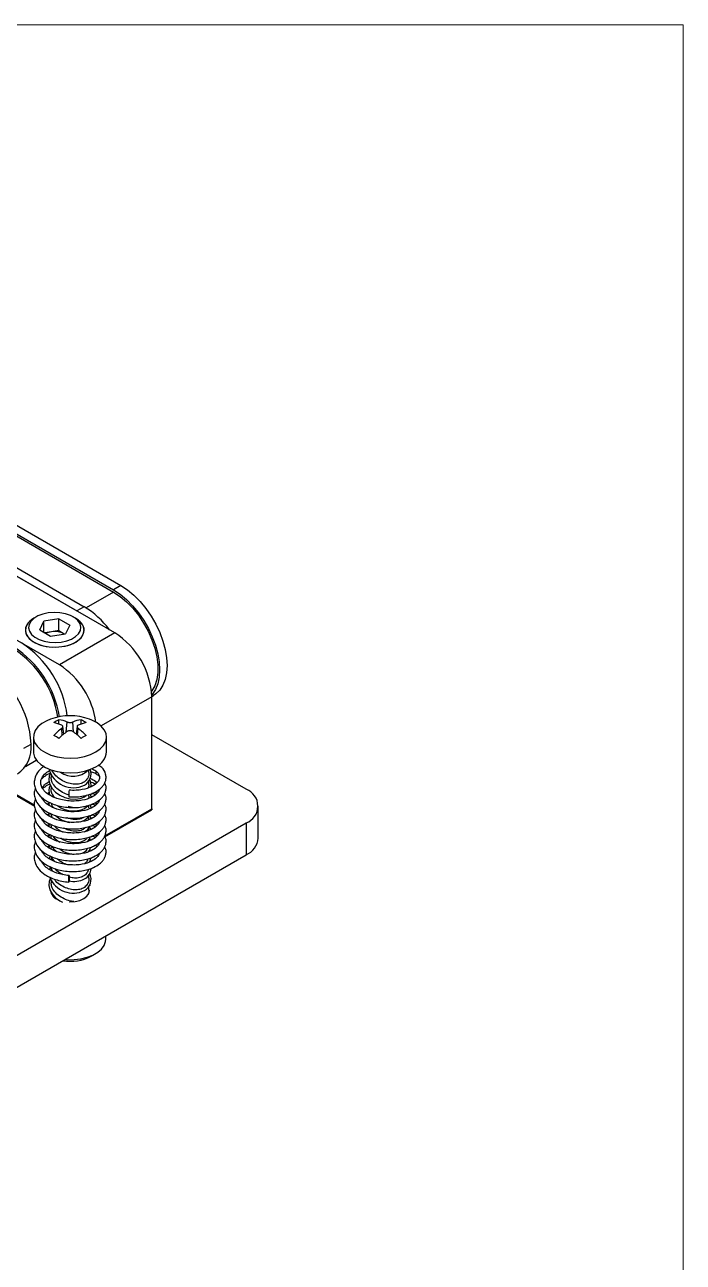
# Model space of a CAD drawing. Header units: millimetres. Extents: x 5 to 292, y 4 to 204.
# Drawn here: x 241.5 to 291.9, y 109.7 to 204.5 of the extents above; entities that cross this region are included whole.
import ezdxf

# ---------------------------------------------------------------- set-up
doc = ezdxf.new("R2010")
doc.units = ezdxf.units.MM

msp = doc.modelspace()

# ---------------------------------------------------------------- linework, layer by layer
at = {"color": 7, "linetype": 'Continuous', "lineweight": 18}
for p, q in [((4.92, 204.48), (291.92, 204.48)), ((291.92, 204.48), (291.92, 4.48))]:
    msp.add_line(p, q, dxfattribs=at)
at = {"color": 7, "linetype": 'Continuous', "lineweight": 25}
for p, q in [((206.438, 186.018), (248.864, 161.526)), ((248.397, 157.909), (200.173, 185.749)), ((205.872, 185.691), (248.298, 161.199)), ((205.872, 185.528), (248.298, 161.036)), ((203.072, 184.075), (245.498, 159.583)), ((203.637, 184.401), (246.064, 159.909)), ((244.155, 155.46), (195.93, 183.299)), ((248.864, 161.526), (248.298, 161.199)), ((246.064, 159.909), (245.498, 159.583)), ((242.387, 159.134), (242.21, 159.031)), ((242.658, 158.148), (242.975, 158.804)), ((244.118, 158.974), (242.975, 158.804)), ((242.975, 157.961), (242.975, 158.804)), ((244.118, 158.974), (244.945, 158.487)), ((244.118, 158.076), (244.118, 158.974)), ((244.945, 158.487), (244.627, 157.83)), ((245.392, 159.031), (245.216, 159.134)), ((242.658, 158.148), (243.484, 157.661)), ((243.547, 157.991), (243.049, 157.917)), ((243.484, 157.661), (244.627, 157.83)), ((244.118, 158.076), (243.547, 157.991)), ((244.118, 158.076), (244.532, 157.832)), ((248.397, 157.909), (244.155, 155.46)), ((244.553, 157.819), (244.532, 157.832)), ((244.532, 157.832), (244.553, 157.819)), ((251.226, 153.033), (251.364, 153.113)), ((251.226, 144.436), (251.226, 153.01)), ((244.119, 150.926), (244.119, 151.254)), ((244.495, 150.156), (244.423, 150.742)), ((245.513, 150.742), (245.44, 150.156)), ((245.816, 150.926), (245.816, 151.254)), ((242.168, 149.929), (242.168, 148.798)), ((247.768, 148.798), (247.768, 149.929)), ((258.459, 145.934), (251.226, 150.11)), ((241.425, 149.067), (241.991, 149.393)), ((241.555, 147.681), (242.392, 148.164)), ((243.518, 147.03), (243.518, 146.853)), ((246.418, 147.202), (246.418, 147.415)), ((246.983, 147.076), (246.983, 147.288)), ((239.253, 146.368), (242.245, 144.641)), ((239.289, 146.429), (242.236, 144.728)), ((243.518, 146.132), (243.518, 145.955)), ((243.523, 146.762), (243.531, 146.852)), ((246.418, 146.304), (246.418, 146.562)), ((246.983, 146.373), (246.983, 146.472)), ((242.858, 145.183), (242.901, 145.251)), ((242.945, 145.214), (242.875, 145.159)), ((243.237, 145.606), (243.341, 145.684)), ((243.523, 145.863), (243.531, 145.954)), ((246.072, 145.351), (246.213, 145.447)), ((246.418, 145.405), (246.418, 145.52)), ((246.983, 145.556), (246.983, 145.655)), ((242.859, 144.368), (242.901, 144.435)), ((242.859, 144.368), (242.887, 144.352)), ((242.945, 144.397), (242.887, 144.352)), ((243.237, 144.789), (243.405, 144.916)), ((243.237, 143.973), (243.405, 144.1)), ((245.153, 144.536), (244.825, 144.613)), ((246.418, 144.507), (246.418, 144.704)), ((246.983, 144.74), (246.983, 144.839)), ((247.639, 142.284), (251.226, 144.355)), ((247.641, 142.367), (251.226, 144.436)), ((251.226, 144.436), (251.226, 144.355)), ((259.388, 142.191), (259.388, 144.64)), ((236.002, 130.382), (258.459, 143.346)), ((242.858, 143.55), (242.901, 143.618)), ((242.945, 143.581), (242.875, 143.526)), ((243.237, 143.156), (243.405, 143.283)), ((243.371, 143.294), (243.357, 143.063)), ((243.587, 142.952), (243.523, 143.169)), ((245.784, 143.432), (246.072, 143.555)), ((246.418, 143.609), (246.418, 143.868)), ((246.983, 143.923), (246.983, 144.022)), ((246.983, 143.107), (246.983, 143.205)), ((258.459, 143.346), (258.459, 140.897)), ((242.858, 142.734), (242.901, 142.802)), ((242.945, 142.764), (242.875, 142.709)), ((243.237, 142.339), (243.405, 142.467)), ((243.518, 142.418), (243.518, 142.362)), ((243.523, 142.271), (243.531, 142.361)), ((243.559, 142.149), (243.523, 142.271)), ((246.418, 142.796), (246.418, 142.969)), ((246.536, 142.007), (246.476, 142.168)), ((246.983, 142.29), (246.983, 142.389)), ((242.858, 141.917), (242.901, 141.985)), ((242.945, 141.947), (242.875, 141.893)), ((243.237, 141.523), (243.405, 141.65)), ((243.518, 141.602), (243.518, 141.464)), ((243.523, 141.372), (243.531, 141.463)), ((246.51, 141.186), (246.476, 141.27)), ((236.002, 127.932), (258.459, 140.897)), ((242.858, 141.1), (242.901, 141.169)), ((243.518, 140.742), (243.518, 140.566)), ((243.46, 139.96), (243.388, 139.777)), ((243.518, 139.72), (243.518, 139.667)), ((246.418, 139.118), (246.418, 139.377)), ((243.518, 138.946), (243.518, 138.769)), ((243.523, 138.678), (243.531, 138.769)), ((246.418, 138.22), (246.418, 138.478)), ((246.507, 138.499), (246.476, 138.575)), ((243.518, 137.984), (243.51, 137.966)), ((243.518, 138.048), (243.518, 137.949)), ((247.718, 134.455), (247.718, 134.696)), ((246.594, 133.149), (246.913, 133.333))]:
    msp.add_line(p, q, dxfattribs=at)
at = {"color": 8, "linetype": 'Continuous', "lineweight": 25}
for p, q in [((248.298, 161.036), (246.203, 159.826)), ((251.226, 153.01), (247.354, 150.775)), ((244.687, 150.304), (244.751, 151.081)), ((245.249, 150.304), (245.184, 151.081)), ((244.38, 150.061), (244.336, 150.591)), ((245.556, 150.061), (245.6, 150.591))]:
    msp.add_line(p, q, dxfattribs=at)
at = {"color": 7, "linetype": 'Continuous', "lineweight": 25, "flags": 128}
for points in [[(248.298, 161.199), (248.801, 160.867), (249.294, 160.459), (249.767, 159.982), (250.21, 159.448), (250.614, 158.865), (250.97, 158.248), (251.273, 157.607), (251.514, 156.956), (251.691, 156.308), (251.798, 155.677), (251.834, 155.075), (251.798, 154.515), (251.691, 154.008), (251.514, 153.564), (251.273, 153.192), (251.224, 153.135)], [(248.864, 161.526), (249.367, 161.194), (249.86, 160.785), (250.333, 160.309), (250.775, 159.774), (251.179, 159.192), (251.536, 158.574), (251.838, 157.933), (252.08, 157.282), (252.256, 156.635), (252.364, 156.004), (252.4, 155.402), (252.364, 154.842), (252.256, 154.334), (252.08, 153.89), (251.838, 153.519), (251.536, 153.227), (251.364, 153.113)], [(248.298, 161.036), (248.804, 160.7), (249.299, 160.284), (249.771, 159.798), (250.21, 159.251), (250.607, 158.657), (250.952, 158.028), (251.238, 157.379), (251.458, 156.724), (251.607, 156.078), (251.683, 155.455), (251.683, 154.87), (251.607, 154.334), (251.458, 153.861), (251.238, 153.46), (251.205, 153.415)], [(243.303, 159.435), (242.885, 159.343), (242.512, 159.2), (242.204, 159.012), (241.976, 158.79), (241.84, 158.543), (241.802, 158.286), (241.864, 158.03), (242.023, 157.788), (242.272, 157.573), (242.597, 157.395), (242.983, 157.264), (243.409, 157.185), (243.855, 157.163), (244.299, 157.199), (244.717, 157.291), (245.09, 157.434), (245.398, 157.622), (245.626, 157.845), (245.762, 158.091), (245.8, 158.349), (245.738, 158.605), (245.579, 158.846), (245.33, 159.061), (245.005, 159.239), (244.62, 159.371), (244.193, 159.449), (243.747, 159.471), (243.303, 159.435)], [(242.21, 159.031), (242.036, 158.919), (241.778, 158.681), (241.613, 158.417), (241.552, 158.138), (241.595, 157.858), (241.741, 157.591), (241.984, 157.347), (242.312, 157.14), (242.709, 156.977), (243.157, 156.868), (243.636, 156.818), (244.122, 156.827), (244.593, 156.897), (245.028, 157.024), (245.404, 157.202), (245.706, 157.422), (245.919, 157.675), (246.033, 157.948), (246.042, 158.229), (245.947, 158.504), (245.751, 158.761), (245.464, 158.988), (245.392, 159.031)], [(242.21, 159.032), (241.905, 158.813), (241.689, 158.561), (241.572, 158.288), (241.559, 158.008), (241.65, 157.732), (241.842, 157.474), (242.126, 157.246), (242.488, 157.058), (242.912, 156.92), (243.377, 156.837), (243.862, 156.815), (244.344, 156.853), (244.801, 156.949), (245.211, 157.101), (245.555, 157.299), (245.817, 157.536), (245.985, 157.8), (246.05, 158.078), (246.011, 158.358), (245.868, 158.626), (245.629, 158.871), (245.392, 159.031)], [(243.477, 151.297), (243.185, 151.175), (242.809, 150.958), (242.51, 150.703), (242.301, 150.421), (242.188, 150.12), (242.175, 149.813), (242.263, 149.51), (242.449, 149.222), (242.726, 148.96), (243.084, 148.733), (243.511, 148.548), (243.989, 148.414), (244.504, 148.335), (245.034, 148.313), (245.563, 148.349), (246.07, 148.443), (246.537, 148.59), (246.948, 148.786), (246.948, 148.786)], [(246.948, 148.786), (247.287, 149.023), (247.542, 149.292), (247.704, 149.585), (247.767, 149.89), (247.729, 150.197), (247.591, 150.493), (247.359, 150.77), (247.04, 151.016), (246.646, 151.223), (246.459, 151.297)], [(242.168, 148.798), (242.175, 148.683), (242.263, 148.38), (242.449, 148.092), (242.726, 147.829), (243.084, 147.602), (243.511, 147.418), (243.989, 147.284), (244.504, 147.204), (245.034, 147.182), (245.563, 147.219), (246.07, 147.312), (246.537, 147.459), (246.948, 147.655)], [(243.466, 147.157), (243.383, 146.946), (243.358, 146.632), (243.434, 146.308), (243.606, 145.993), (243.864, 145.707), (244.191, 145.467), (244.567, 145.29), (244.968, 145.185), (245.369, 145.161), (245.745, 145.217), (246.072, 145.351)], [(246.581, 145.295), (246.552, 145.537), (246.548, 145.556)], [(243.355, 144.939), (243.358, 144.836), (243.383, 144.679)], [(243.36, 144.117), (243.358, 143.938), (243.368, 143.854)], [(246.072, 144.453), (246.33, 144.656), (246.332, 144.659)], [(246.578, 144.472), (246.552, 144.639), (246.526, 144.733)], [(246.072, 143.555), (246.33, 143.758), (246.43, 143.886)], [(246.569, 143.65), (246.552, 143.741), (246.499, 143.91)], [(243.387, 142.469), (243.383, 142.455), (243.355, 142.243)], [(246.072, 142.657), (246.33, 142.86), (246.484, 143.081)], [(246.555, 142.829), (246.552, 142.843), (246.467, 143.087)], [(243.41, 141.643), (243.383, 141.556), (243.36, 141.423)], [(246.395, 141.141), (246.502, 141.323), (246.551, 141.465)], [(243.439, 140.816), (243.383, 140.658), (243.371, 140.6)], [(243.492, 140.791), (243.606, 140.604), (243.791, 140.387)], [(246.467, 140.355), (246.502, 140.425), (246.57, 140.661)], [(243.448, 139.985), (243.606, 139.706), (243.669, 139.623)], [(243.46, 139.061), (243.383, 138.862), (243.358, 138.549), (243.434, 138.224), (243.606, 137.909), (243.864, 137.623), (244.191, 137.383), (244.4, 137.274)], [(244.901, 139.215), (244.9, 139.126), (244.898, 139.029), (244.896, 138.938), (244.892, 138.867), (244.889, 138.827), (244.886, 138.825), (244.884, 138.86), (244.883, 138.927), (244.884, 139.016), (244.886, 139.114), (244.889, 139.205), (244.892, 139.275), (244.896, 139.315), (244.898, 139.317), (244.9, 139.283), (244.901, 139.215)], [(244.923, 137.305), (244.968, 137.304), (245.356, 137.334), (245.718, 137.42), (246.029, 137.558), (246.267, 137.737), (246.417, 137.946), (246.468, 138.17), (246.467, 138.196)], [(244.579, 132.884), (244.772, 132.872), (245.294, 132.879), (245.805, 132.943), (246.286, 133.062), (246.719, 133.231), (247.088, 133.444), (247.381, 133.694), (247.587, 133.972), (247.698, 134.267), (247.718, 134.455)]]:
    msp.add_lwpolyline(points, dxfattribs=at)
at = {"color": 7, "linetype": 'Continuous', "lineweight": 25}
for centre, radius, start, end in [((242.482, 154.081), 6.841, 36.48541, 58.42444), ((243.733, 156.626), 1.378, 97.77503, 115.74829), ((243.804, 156.451), 1.561, 62.21866, 99.48413), ((245.111, 152.746), 6.121, 2.47632, 57.52367), ((236.393, 150.216), 7.868, 9.27133, 56.89661), ((236.654, 150.369), 7.46, 8.51503, 57.25455), ((236.983, 150.562), 7.838, 7.26971, 56.96696), ((234.258, 149.011), 7.742, 2.82823, 57.17176), ((240.794, 150.233), 6.214, 7.73498, 57.25667), ((244.968, 147.191), 4.368, 70.04561, 109.95439), ((245.747, 147.989), 3.648, 116.50164, 123.49299), ((243.155, 148.161), 2.928, 66.22857, 78.60464), ((243.731, 148.599), 2.683, 67.65771, 81.68749), ((246.204, 148.599), 2.683, 98.3124, 112.34195), ((246.78, 148.161), 2.928, 101.39551, 113.77122), ((244.188, 147.989), 3.648, 56.50698, 63.49839), ((247.37, 146.598), 5.015, 127.23249, 136.47209), ((241.699, 146.082), 4.461, 57.14461, 62.86077), ((248.498, 145.167), 6.396, 125.85668, 133.20269), ((241.438, 145.167), 6.396, 46.79721, 54.14346), ((242.565, 146.598), 5.015, 43.52818, 52.7677), ((248.236, 146.083), 4.459, 117.13805, 122.85657), ((239.512, 149.136), 2.492, 305.38464, 5.9275), ((246.422, 148.898), 1.35, 292.93113, 355.74869), ((245.218, 147.966), 1.918, 194.905, 296.46219), ((245.209, 148.58), 1.657, 234.06174, 314.60185), ((245.598, 147.109), 0.982, 298.89715, 20.4512), ((244.342, 145.804), 0.988, 154.67276, 199.7842), ((245.49, 146.194), 1.091, 355.21831, 25.2561), ((245.365, 145.423), 0.483, 175.70345, 188.28816), ((248.264, 145.539), 3.381, 174.65563, 181.3433), ((257.968, 144.64), 1.384, 290.78335, 69.21665), ((245.232, 146.23), 1.966, 232.59451, 295.29275), ((245.25, 144.552), 2.072, 223.60773, 246.84505), ((245.315, 145.554), 2.193, 228.59038, 260.82703), ((245.198, 143.587), 1.986, 218.59662, 239.85682), ((245.633, 142.608), 0.951, 312.6032, 338.2698), ((257.801, 142.349), 1.594, 294.3745, 354.3053), ((245.053, 142.539), 1.779, 212.72391, 232.41372), ((245.622, 139.911), 0.959, 298.01484, 357.0224), ((245.588, 139.031), 0.992, 299.22524, 26.45758), ((245.221, 139.925), 1.955, 202.40545, 295.82384), ((245.271, 140.625), 1.754, 257.5961, 297.16852), ((244.313, 138.309), 0.86, 191.1046, 249.33876), ((244.992, 136.169), 3.418, 260.51146, 297.95203)]:
    msp.add_arc(centre, radius, start, end, dxfattribs=at)
for points, knots in [([(244.336, 150.591), (244.357, 150.61), (244.401, 150.648), (244.428, 150.712), (244.421, 150.771), (244.386, 150.815), (244.35, 150.834), (244.336, 150.841)], [0, 0, 0, 0, 0.2170902, 0.4342856, 0.6489599, 0.8627347, 1, 1, 1, 1]), ([(244.751, 151.081), (244.778, 151.072), (244.833, 151.054), (244.936, 151.042), (245.04, 151.045), (245.126, 151.06), (245.168, 151.075), (245.184, 151.081)], [0, 0, 0, 0, 0.217094, 0.434291, 0.648964, 0.862731, 1, 1, 1, 1]), ([(245.6, 150.841), (245.578, 150.829), (245.535, 150.804), (245.508, 150.749), (245.515, 150.688), (245.549, 150.633), (245.586, 150.603), (245.6, 150.591)], [0, 0, 0, 0, 0.21709, 0.434291, 0.64896, 0.862734, 1, 1, 1, 1]), ([(245.184, 150.351), (245.157, 150.367), (245.103, 150.399), (245, 150.419), (244.896, 150.414), (244.81, 150.388), (244.768, 150.361), (244.751, 150.351)], [0, 0, 0, 0, 0.217095, 0.4342888, 0.6489633, 0.8627384, 1, 1, 1, 1]), ([(242.987, 147.696), (242.908, 147.638), (242.671, 147.461), (242.385, 147.1), (242.232, 146.681), (242.223, 146.284), (242.315, 145.915), (242.575, 145.49), (242.979, 145.143), (243.433, 144.891), (243.861, 144.722), (244.354, 144.592), (244.707, 144.555), (244.887, 144.537)], [0, 0, 0, 0, 0.056714, 0.17044, 0.287328, 0.352933, 0.439199, 0.548686, 0.677308, 0.749816, 0.828689, 0.912682, 1, 1, 1, 1]), ([(247.197, 145.91), (247.193, 145.874), (247.182, 145.765), (246.997, 145.54), (246.601, 145.271), (246.026, 145.089), (245.424, 145.021), (244.904, 145.025), (244.398, 145.095), (243.848, 145.245), (243.355, 145.482), (243.015, 145.769), (242.812, 146.047), (242.709, 146.344), (242.744, 146.686), (242.963, 147.069), (243.271, 147.277), (243.412, 147.371)], [0, 0, 0, 0, 0.031078, 0.094129, 0.174306, 0.272281, 0.329392, 0.390212, 0.448634, 0.502198, 0.590498, 0.655654, 0.699789, 0.764241, 0.844849, 0.929443, 1, 1, 1, 1]), ([(243.478, 147.156), (243.447, 147.144), (243.281, 147.078), (243.051, 146.939), (242.881, 146.799), (242.809, 146.74)], [0, 0, 0, 0, 0.117343, 0.626058, 1, 1, 1, 1]), ([(246.399, 147.201), (246.405, 147.161), (246.429, 146.981), (246.294, 146.697), (246.014, 146.432), (245.633, 146.306), (245.202, 146.302), (244.735, 146.413), (244.264, 146.638), (243.869, 146.96), (243.644, 147.238), (243.602, 147.392), (243.596, 147.413)], [0, 0, 0, 0, 0.036091, 0.161205, 0.27636, 0.382267, 0.487899, 0.601213, 0.723943, 0.852003, 0.98006, 1, 1, 1, 1]), ([(244.887, 145.354), (245.084, 145.348), (245.464, 145.336), (245.988, 145.404), (246.423, 145.512), (246.851, 145.678), (247.202, 145.89), (247.448, 146.123), (247.597, 146.332), (247.696, 146.549), (247.743, 146.811), (247.695, 147.185), (247.508, 147.543), (247.214, 147.733), (247.115, 147.797)], [0, 0, 0, 0, 0.097248, 0.18715, 0.267529, 0.337266, 0.448674, 0.523851, 0.576476, 0.636704, 0.704455, 0.778465, 0.924974, 1, 1, 1, 1]), ([(246.631, 147.515), (246.742, 147.458), (246.988, 147.332), (247.169, 147.098), (247.249, 146.867), (247.209, 146.637), (247.003, 146.357), (246.599, 146.087), (246.026, 145.907), (245.423, 145.834), (245.076, 145.847), (244.897, 145.853)], [0, 0, 0, 0, 0.090396, 0.199567, 0.297939, 0.419805, 0.521667, 0.651195, 0.809478, 0.901743, 1, 1, 1, 1]), ([(247.219, 146.905), (247.115, 146.997), (246.935, 147.155), (246.653, 147.239), (246.534, 147.275)], [0, 0, 0, 0, 0.578527, 1, 1, 1, 1]), ([(242.314, 145.991), (242.286, 145.924), (242.219, 145.765), (242.227, 145.466), (242.313, 145.099), (242.575, 144.674), (242.979, 144.326), (243.433, 144.075), (243.861, 143.906), (244.354, 143.775), (244.707, 143.739), (244.887, 143.72)], [0, 0, 0, 0, 0.063842, 0.15002, 0.263338, 0.407158, 0.576115, 0.671361, 0.774967, 0.8853, 1, 1, 1, 1]), ([(243.455, 146.331), (243.432, 146.321), (243.274, 146.258), (243.065, 146.132), (242.906, 146.002), (242.846, 145.952)], [0, 0, 0, 0, 0.0979403, 0.6575947, 1, 1, 1, 1]), ([(242.858, 146), (242.903, 146.089), (243.001, 146.285), (243.254, 146.45), (243.391, 146.539)], [0, 0, 0, 0, 0.457856, 1, 1, 1, 1]), ([(244.884, 145.497), (244.839, 145.506), (244.629, 145.551), (244.266, 145.745), (243.863, 146.06), (243.599, 146.421), (243.546, 146.658), (243.523, 146.762)], [0, 0, 0, 0, 0.063925, 0.304231, 0.554971, 0.805707, 1, 1, 1, 1]), ([(244.887, 144.537), (245.084, 144.531), (245.464, 144.519), (245.988, 144.587), (246.423, 144.695), (246.851, 144.861), (247.202, 145.073), (247.448, 145.306), (247.597, 145.515), (247.697, 145.733), (247.737, 145.992), (247.733, 146.234), (247.648, 146.359), (247.619, 146.401)], [0, 0, 0, 0, 0.119207, 0.229409, 0.327938, 0.413421, 0.549986, 0.642137, 0.706645, 0.780473, 0.863523, 0.954244, 1, 1, 1, 1]), ([(246.399, 146.303), (246.407, 146.262), (246.424, 146.169), (246.382, 146.089), (246.358, 146.044)], [0, 0, 0, 0, 0.439462, 1, 1, 1, 1]), ([(246.495, 146.778), (246.666, 146.696), (246.897, 146.587), (247.001, 146.455), (247.028, 146.421)], [0, 0, 0, 0, 0.744362, 1, 1, 1, 1]), ([(246.901, 146.318), (246.892, 146.325), (246.795, 146.397), (246.647, 146.433), (246.514, 146.465)], [0, 0, 0, 0, 0.0950072, 1, 1, 1, 1]), ([(242.314, 145.175), (242.286, 145.107), (242.219, 144.949), (242.227, 144.65), (242.313, 144.283), (242.575, 143.857), (242.979, 143.51), (243.433, 143.258), (243.861, 143.089), (244.354, 142.959), (244.707, 142.922), (244.887, 142.904)], [0, 0, 0, 0, 0.063842, 0.15002, 0.263339, 0.407159, 0.576115, 0.671361, 0.774967, 0.8853, 1, 1, 1, 1]), ([(247.197, 145.094), (247.193, 145.058), (247.182, 144.949), (246.997, 144.723), (246.601, 144.455), (246.026, 144.273), (245.424, 144.204), (244.904, 144.209), (244.398, 144.278), (243.848, 144.428), (243.353, 144.666), (243.019, 144.952), (242.843, 145.178), (242.809, 145.295), (242.794, 145.343)], [0, 0, 0, 0, 0.0425176, 0.1287782, 0.2384682, 0.3725085, 0.4506426, 0.5338505, 0.6137782, 0.6870595, 0.8078634, 0.8970032, 0.957384, 1, 1, 1, 1]), ([(243.792, 145.303), (243.726, 145.386), (243.58, 145.566), (243.543, 145.759), (243.523, 145.863)], [0, 0, 0, 0, 0.460092, 1, 1, 1, 1]), ([(244.887, 143.72), (245.084, 143.714), (245.464, 143.703), (245.988, 143.771), (246.423, 143.879), (246.851, 144.045), (247.202, 144.257), (247.448, 144.49), (247.597, 144.699), (247.697, 144.917), (247.737, 145.176), (247.733, 145.417), (247.648, 145.543), (247.619, 145.585)], [0, 0, 0, 0, 0.119207, 0.229409, 0.327938, 0.413421, 0.549986, 0.642137, 0.706645, 0.780473, 0.863523, 0.954244, 1, 1, 1, 1]), ([(246.399, 145.404), (246.409, 145.363), (246.423, 145.304), (246.4, 145.253), (246.393, 145.238)], [0, 0, 0, 0, 0.701831, 1, 1, 1, 1]), ([(246.901, 145.502), (246.892, 145.509), (246.826, 145.558), (246.726, 145.583), (246.64, 145.604)], [0, 0, 0, 0, 0.139489, 1, 1, 1, 1]), ([(246.896, 145.729), (246.911, 145.721), (246.98, 145.684), (247.007, 145.639), (247.028, 145.605)], [0, 0, 0, 0, 0.219532, 1, 1, 1, 1]), ([(242.314, 144.358), (242.286, 144.291), (242.219, 144.132), (242.227, 143.833), (242.313, 143.466), (242.575, 143.041), (242.979, 142.693), (243.433, 142.442), (243.861, 142.273), (244.354, 142.142), (244.707, 142.106), (244.887, 142.087)], [0, 0, 0, 0, 0.063842, 0.15002, 0.263338, 0.407158, 0.576115, 0.671361, 0.774967, 0.8853, 1, 1, 1, 1]), ([(247.197, 144.277), (247.193, 144.241), (247.182, 144.132), (246.997, 143.906), (246.601, 143.638), (246.026, 143.456), (245.424, 143.387), (244.904, 143.392), (244.398, 143.462), (243.848, 143.612), (243.353, 143.849), (243.019, 144.136), (242.843, 144.361), (242.809, 144.478), (242.794, 144.527)], [0, 0, 0, 0, 0.042517, 0.128778, 0.238468, 0.372508, 0.450643, 0.53385, 0.613778, 0.687059, 0.807863, 0.897003, 0.957384, 1, 1, 1, 1]), ([(243.617, 143.754), (243.616, 143.755), (243.546, 143.855), (243.535, 143.961), (243.523, 144.067)], [0, 0, 0, 0, 0.010959, 1, 1, 1, 1]), ([(243.705, 144.529), (243.671, 144.571), (243.589, 144.675), (243.569, 144.786), (243.557, 144.853)], [0, 0, 0, 0, 0.4040613, 1, 1, 1, 1]), ([(244.887, 142.904), (245.084, 142.898), (245.464, 142.886), (245.988, 142.954), (246.423, 143.062), (246.851, 143.228), (247.202, 143.44), (247.448, 143.673), (247.597, 143.882), (247.697, 144.1), (247.737, 144.359), (247.733, 144.601), (247.648, 144.726), (247.619, 144.768)], [0, 0, 0, 0, 0.119207, 0.229409, 0.327938, 0.413421, 0.549986, 0.642137, 0.706645, 0.780473, 0.863523, 0.954244, 1, 1, 1, 1]), ([(246.901, 144.685), (246.892, 144.692), (246.826, 144.742), (246.726, 144.766), (246.64, 144.788)], [0, 0, 0, 0, 0.1394894, 1, 1, 1, 1]), ([(246.896, 144.913), (246.911, 144.905), (246.98, 144.867), (247.007, 144.823), (247.028, 144.788)], [0, 0, 0, 0, 0.219531, 1, 1, 1, 1]), ([(246.896, 144.096), (246.911, 144.088), (246.98, 144.051), (247.007, 144.006), (247.028, 143.972)], [0, 0, 0, 0, 0.219532, 1, 1, 1, 1]), ([(242.314, 143.542), (242.286, 143.474), (242.219, 143.316), (242.227, 143.017), (242.313, 142.649), (242.575, 142.224), (242.979, 141.877), (243.433, 141.625), (243.861, 141.456), (244.354, 141.326), (244.707, 141.289), (244.887, 141.271)], [0, 0, 0, 0, 0.063842, 0.15002, 0.263338, 0.407158, 0.576115, 0.671361, 0.774967, 0.8853, 1, 1, 1, 1]), ([(247.197, 143.461), (247.193, 143.425), (247.182, 143.316), (246.997, 143.09), (246.601, 142.822), (246.026, 142.64), (245.424, 142.571), (244.904, 142.576), (244.398, 142.645), (243.848, 142.795), (243.353, 143.033), (243.019, 143.319), (242.843, 143.545), (242.809, 143.662), (242.794, 143.71)], [0, 0, 0, 0, 0.042517, 0.128778, 0.238468, 0.372508, 0.450643, 0.53385, 0.613778, 0.687059, 0.807863, 0.897003, 0.957384, 1, 1, 1, 1]), ([(246.025, 143.789), (246.012, 143.776), (245.914, 143.684), (245.625, 143.616), (245.207, 143.612), (244.888, 143.665), (244.739, 143.737), (244.733, 143.74)], [0, 0, 0, 0, 0.04653, 0.352704, 0.658085, 0.985675, 1, 1, 1, 1]), ([(244.887, 142.087), (245.084, 142.081), (245.464, 142.07), (245.988, 142.138), (246.423, 142.246), (246.851, 142.411), (247.202, 142.624), (247.448, 142.857), (247.597, 143.066), (247.697, 143.284), (247.737, 143.543), (247.733, 143.784), (247.648, 143.91), (247.619, 143.952)], [0, 0, 0, 0, 0.119207, 0.229409, 0.327938, 0.413421, 0.549986, 0.642137, 0.706645, 0.780473, 0.863523, 0.954244, 1, 1, 1, 1]), ([(244.887, 141.271), (245.084, 141.265), (245.464, 141.253), (245.988, 141.321), (246.423, 141.429), (246.851, 141.595), (247.202, 141.807), (247.448, 142.04), (247.597, 142.249), (247.697, 142.467), (247.737, 142.726), (247.733, 142.968), (247.648, 143.093), (247.619, 143.135)], [0, 0, 0, 0, 0.119207, 0.229409, 0.327938, 0.413421, 0.549986, 0.642137, 0.706645, 0.780473, 0.863523, 0.954244, 1, 1, 1, 1]), ([(246.901, 143.869), (246.892, 143.876), (246.826, 143.925), (246.726, 143.95), (246.64, 143.971)], [0, 0, 0, 0, 0.1394894, 1, 1, 1, 1]), ([(246.901, 143.052), (246.892, 143.059), (246.826, 143.109), (246.726, 143.133), (246.64, 143.154)], [0, 0, 0, 0, 0.139489, 1, 1, 1, 1]), ([(246.896, 143.28), (246.911, 143.271), (246.98, 143.234), (247.007, 143.19), (247.028, 143.155)], [0, 0, 0, 0, 0.219531, 1, 1, 1, 1]), ([(242.314, 142.725), (242.286, 142.658), (242.219, 142.499), (242.227, 142.2), (242.313, 141.833), (242.575, 141.407), (242.979, 141.06), (243.433, 140.809), (243.861, 140.64), (244.354, 140.509), (244.707, 140.473), (244.887, 140.454)], [0, 0, 0, 0, 0.0638424, 0.1500203, 0.2633384, 0.4071585, 0.5761155, 0.671361, 0.7749671, 0.8853001, 1, 1, 1, 1]), ([(247.197, 142.644), (247.193, 142.608), (247.182, 142.499), (246.997, 142.273), (246.601, 142.005), (246.026, 141.823), (245.424, 141.754), (244.904, 141.759), (244.398, 141.828), (243.848, 141.979), (243.353, 142.216), (243.019, 142.503), (242.843, 142.728), (242.809, 142.845), (242.794, 142.894)], [0, 0, 0, 0, 0.042517, 0.128778, 0.238468, 0.372508, 0.450643, 0.53385, 0.613778, 0.687059, 0.807863, 0.897003, 0.957384, 1, 1, 1, 1]), ([(246.27, 142.217), (246.269, 142.216), (246.226, 142.098), (246.001, 141.946), (245.636, 141.814), (245.199, 141.81), (244.741, 141.927), (244.404, 142.062), (244.267, 142.173), (244.257, 142.181)], [0, 0, 0, 0, 0.002594, 0.203387, 0.388052, 0.572239, 0.769822, 0.983823, 1, 1, 1, 1]), ([(246.15, 143.003), (246.099, 142.95), (245.967, 142.812), (245.629, 142.715), (245.204, 142.711), (244.806, 142.794), (244.582, 142.911), (244.499, 142.954)], [0, 0, 0, 0, 0.145922, 0.376964, 0.607408, 0.854611, 1, 1, 1, 1]), ([(244.887, 140.454), (245.084, 140.448), (245.464, 140.437), (245.988, 140.504), (246.423, 140.613), (246.851, 140.778), (247.202, 140.99), (247.448, 141.224), (247.597, 141.433), (247.697, 141.651), (247.738, 141.91), (247.731, 142.161), (247.638, 142.295), (247.603, 142.345)], [0, 0, 0, 0, 0.118092, 0.227264, 0.32487, 0.409554, 0.544841, 0.636131, 0.700035, 0.773173, 0.855446, 0.945319, 1, 1, 1, 1]), ([(246.901, 142.236), (246.892, 142.243), (246.826, 142.292), (246.726, 142.317), (246.64, 142.338)], [0, 0, 0, 0, 0.139489, 1, 1, 1, 1]), ([(246.896, 142.463), (246.911, 142.455), (246.98, 142.418), (247.007, 142.373), (247.028, 142.339)], [0, 0, 0, 0, 0.219532, 1, 1, 1, 1]), ([(242.314, 141.909), (242.286, 141.841), (242.219, 141.683), (242.227, 141.384), (242.313, 141.016), (242.575, 140.591), (242.979, 140.244), (243.433, 139.992), (243.861, 139.823), (244.354, 139.692), (244.707, 139.656), (244.887, 139.638)], [0, 0, 0, 0, 0.063842, 0.15002, 0.263338, 0.407158, 0.576115, 0.671361, 0.774967, 0.8853, 1, 1, 1, 1]), ([(247.197, 141.828), (247.193, 141.792), (247.182, 141.682), (246.997, 141.457), (246.601, 141.188), (246.026, 141.006), (245.424, 140.938), (244.904, 140.942), (244.398, 141.012), (243.848, 141.162), (243.353, 141.4), (243.019, 141.686), (242.843, 141.912), (242.809, 142.029), (242.794, 142.077)], [0, 0, 0, 0, 0.042518, 0.128778, 0.238468, 0.372509, 0.450643, 0.533851, 0.613778, 0.687059, 0.807863, 0.897003, 0.957384, 1, 1, 1, 1]), ([(244.897, 140.138), (244.726, 140.157), (244.397, 140.193), (243.848, 140.347), (243.353, 140.583), (243.019, 140.87), (242.843, 141.095), (242.809, 141.212), (242.794, 141.261)], [0, 0, 0, 0, 0.171464, 0.328669, 0.587822, 0.779048, 0.908579, 1, 1, 1, 1]), ([(245.116, 140.952), (244.994, 140.976), (244.707, 141.032), (244.347, 141.198), (244.164, 141.354), (244.106, 141.403)], [0, 0, 0, 0, 0.3336119, 0.7880578, 1, 1, 1, 1]), ([(244.887, 139.638), (245.084, 139.632), (245.464, 139.62), (245.988, 139.688), (246.423, 139.796), (246.851, 139.962), (247.202, 140.174), (247.448, 140.407), (247.597, 140.616), (247.697, 140.834), (247.737, 141.093), (247.733, 141.334), (247.648, 141.46), (247.619, 141.502)], [0, 0, 0, 0, 0.119207, 0.229409, 0.327938, 0.413421, 0.549986, 0.642137, 0.706645, 0.780473, 0.863523, 0.954244, 1, 1, 1, 1]), ([(246.304, 141.409), (246.293, 141.377), (246.244, 141.227), (246.054, 141.068), (245.849, 141.009), (245.779, 140.989)], [0, 0, 0, 0, 0.151673, 0.707873, 1, 1, 1, 1]), ([(246.896, 141.647), (246.911, 141.638), (246.98, 141.601), (247.007, 141.557), (247.028, 141.522)], [0, 0, 0, 0, 0.219532, 1, 1, 1, 1]), ([(242.314, 141.092), (242.286, 141.025), (242.219, 140.866), (242.227, 140.567), (242.313, 140.2), (242.575, 139.774), (242.979, 139.427), (243.433, 139.175), (243.861, 139.007), (244.354, 138.876), (244.707, 138.84), (244.887, 138.821)], [0, 0, 0, 0, 0.0638424, 0.1500203, 0.2633385, 0.4071585, 0.5761154, 0.671361, 0.7749671, 0.8853001, 1, 1, 1, 1]), ([(244.897, 139.321), (244.726, 139.34), (244.397, 139.376), (243.848, 139.53), (243.353, 139.766), (243.019, 140.053), (242.843, 140.278), (242.809, 140.396), (242.794, 140.444)], [0, 0, 0, 0, 0.171464, 0.328669, 0.587822, 0.779048, 0.908579, 1, 1, 1, 1]), ([(244.695, 140.166), (244.553, 140.224), (244.272, 140.341), (244.06, 140.531), (243.956, 140.625)], [0, 0, 0, 0, 0.506277, 1, 1, 1, 1]), ([(247.197, 141.011), (247.193, 140.975), (247.182, 140.866), (246.997, 140.64), (246.601, 140.372), (246.026, 140.191), (245.424, 140.118), (245.076, 140.131), (244.897, 140.138)], [0, 0, 0, 0, 0.079643, 0.241225, 0.446695, 0.697777, 0.844136, 1, 1, 1, 1]), ([(246.338, 140.601), (246.321, 140.536), (246.281, 140.386), (246.147, 140.292), (246.072, 140.239)], [0, 0, 0, 0, 0.434324, 1, 1, 1, 1]), ([(244.455, 139.382), (244.398, 139.408), (244.178, 139.508), (243.957, 139.675), (243.858, 139.821), (243.845, 139.839)], [0, 0, 0, 0, 0.233332, 0.904216, 1, 1, 1, 1]), ([(246.372, 139.793), (246.345, 139.697), (246.285, 139.481), (246.009, 139.247), (245.634, 139.122), (245.239, 139.11), (244.983, 139.181), (244.869, 139.213)], [0, 0, 0, 0, 0.181658, 0.41095, 0.621825, 0.832155, 1, 1, 1, 1]), ([(245.274, 137.338), (245.253, 137.338), (245.084, 137.332), (244.733, 137.439), (244.266, 137.654), (243.863, 137.979), (243.599, 138.337), (243.546, 138.574), (243.523, 138.678)], [0, 0, 0, 0, 0.026861, 0.21332, 0.415274, 0.625997, 0.836716, 1, 1, 1, 1]), ([(246.399, 139.117), (246.405, 139.077), (246.429, 138.897), (246.294, 138.613), (246.014, 138.348), (245.633, 138.222), (245.202, 138.218), (244.733, 138.329), (244.272, 138.555), (243.922, 138.811), (243.802, 138.997), (243.765, 139.054)], [0, 0, 0, 0, 0.039725, 0.177438, 0.304189, 0.42076, 0.53703, 0.661754, 0.796844, 0.937799, 1, 1, 1, 1]), ([(246.399, 138.219), (246.405, 138.178), (246.428, 138.031), (246.355, 137.904), (246.302, 137.811)], [0, 0, 0, 0, 0.274554, 1, 1, 1, 1])]:
    msp.add_open_spline(points, degree=3, knots=knots, dxfattribs=at)

doc.saveas('drawing.dxf')
